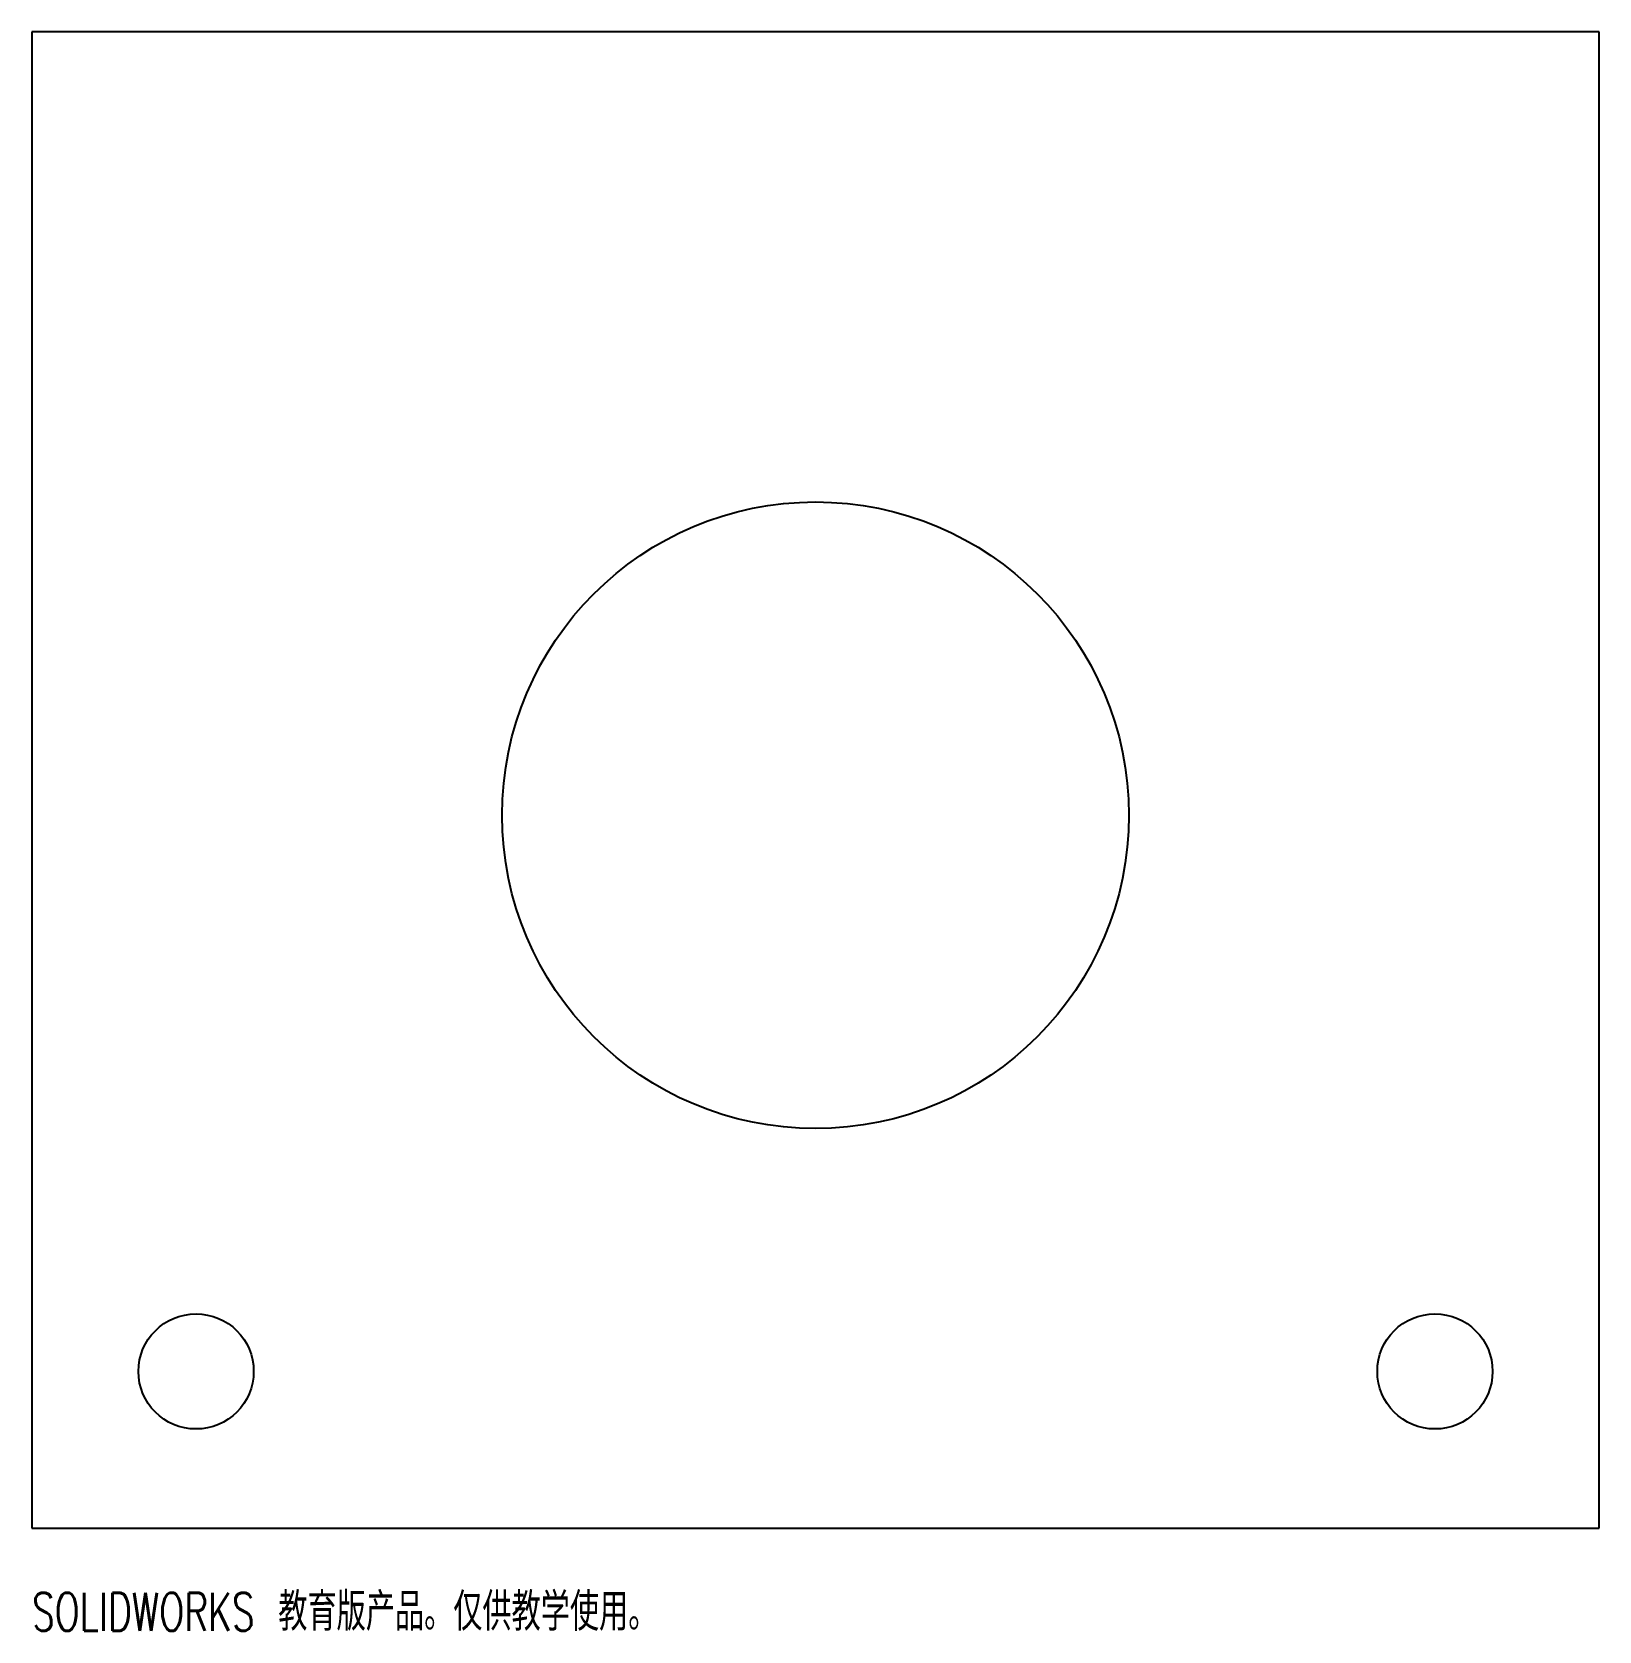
# Model space of a CAD drawing. Header units: millimetres. Extents: x -100 to 100, y -109 to 96.
import ezdxf

# ---------------------------------------------------------------- set-up
doc = ezdxf.new("R2010")
doc.units = ezdxf.units.MM
doc.styles.add('SLDTEXTSTYLE0', font='TXT', dxfattribs={"width": 0.7, "bigfont": 'bigfont'})

msp = doc.modelspace()

# ---------------------------------------------------------------- linework, layer by layer
at = {"color": 7, "linetype": 'Continuous', "lineweight": 25}
for p, q in [((-100, 95.5), (-100, -95.5)), ((100, 95.5), (-100, 95.5)), ((100, -95.5), (100, 95.5)), ((-100, -95.5), (100, -95.5))]:
    msp.add_line(p, q, dxfattribs=at)
for centre, radius in [((0, -4.5), 40), ((-79.06, -75.5), 7.35), ((79.06, -75.5), 7.35)]:
    msp.add_circle(centre, radius, dxfattribs=at)

# ---------------------------------------------------------------- texts
at = {"color": 7, "linetype": 'Continuous', "insert": (-100, -103.77), "char_height": 4.8336, "attachment_point": 1, "style": 'SLDTEXTSTYLE0'}
msp.add_mtext('SOLIDWORKS 教育版产品。仅供教学使用。', dxfattribs=at)

doc.saveas('drawing.dxf')
